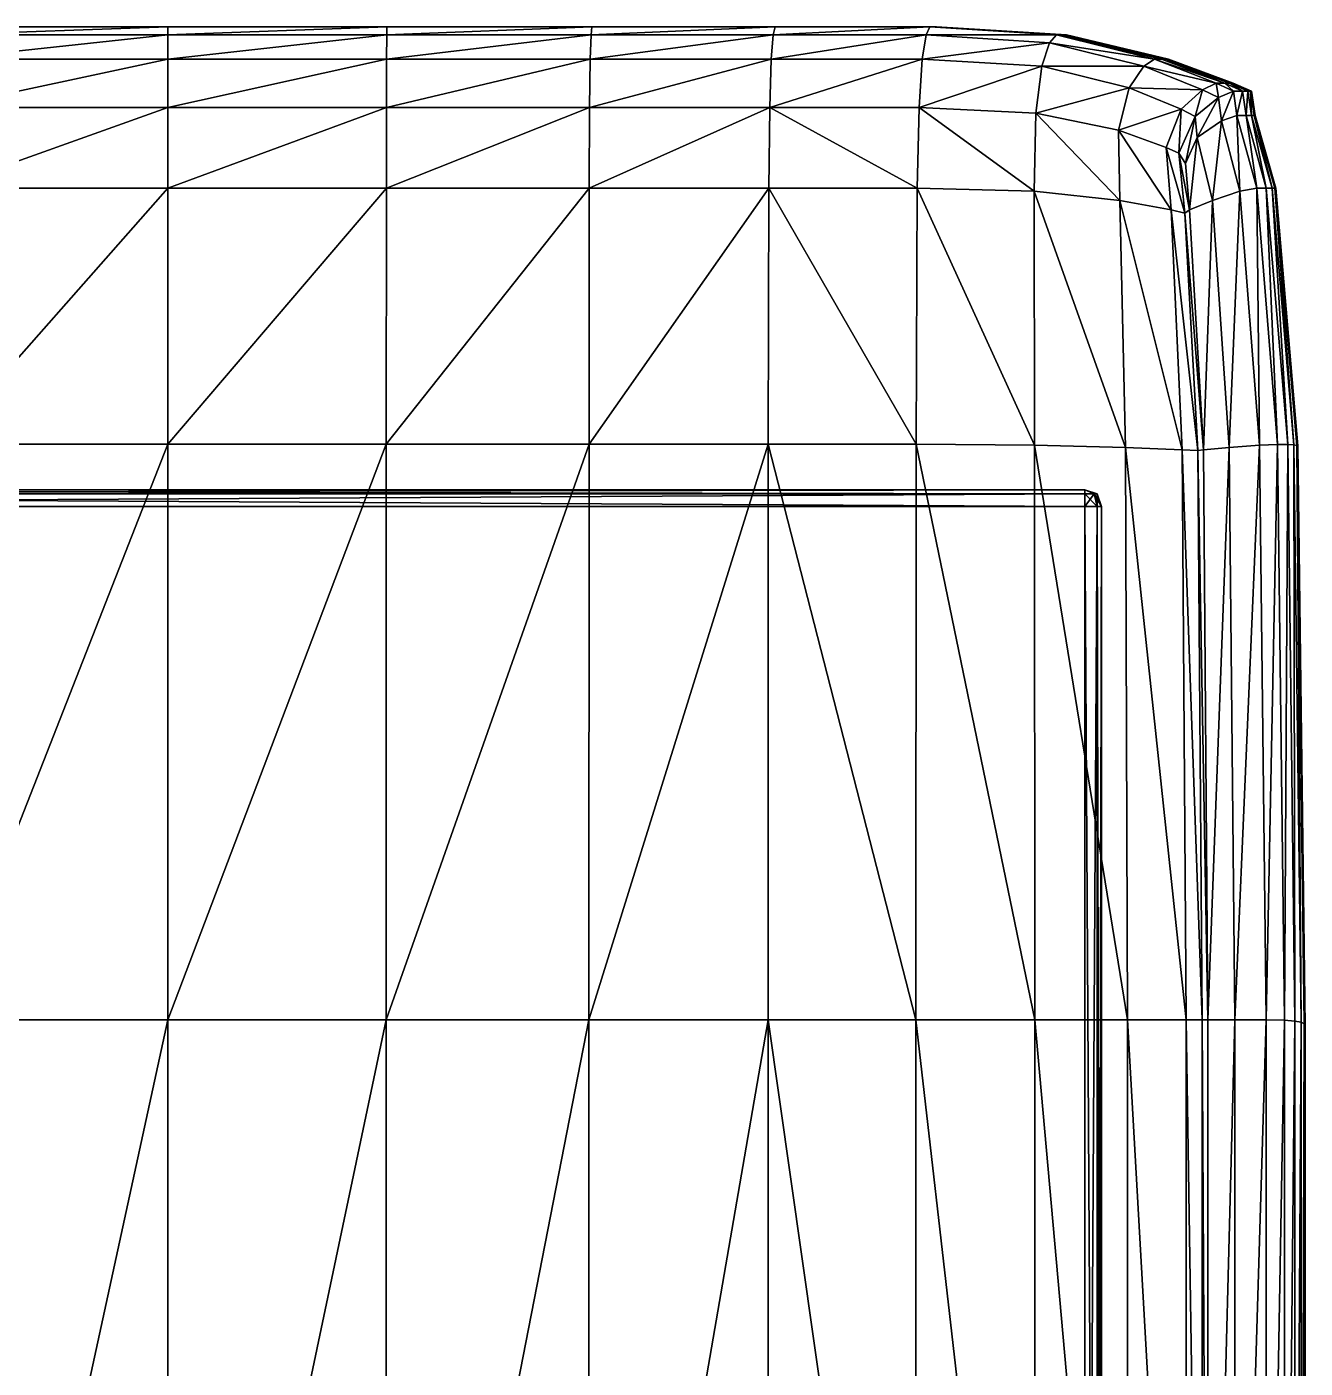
# Model space of a CAD drawing. Header units: centimetres. Extents: x -1118 to 1118, y -522 to 523.
# Drawn here: x 1026 to 1117.7, y 359.5 to 455.7 of the extents above; entities that cross this region are included whole.
import ezdxf

# ---------------------------------------------------------------- set-up
doc = ezdxf.new("R2010")
doc.units = ezdxf.units.CM
doc.layers.add('fabric', color=7, linetype='Continuous', true_color=0x9ab9e5)
doc.layers.add('wood', color=7, linetype='Continuous', true_color=0x9ab9e5)

msp = doc.modelspace()

# ---------------------------------------------------------------- meshes
at = {"layer": 'fabric', "color": 192, "true_color": 0x6500d2}
mesh = msp.add_polyface(dxfattribs=at)
corners = [(1051.778, 449.955, 156.422), (1036.105, 449.955, 156.791), (1036.105, 444.175, 161.874), (1019.88, 449.955, 156.936), (1019.88, 444.175, 162.035), (1036.105, 455.735, 70.855), (1019.88, 455.735, 70.865), (1019.88, 455.735, 97.755), (1036.105, 455.735, 97.728), (1036.105, 455.735, 39.986), (1019.88, 455.735, 39.988), (1019.88, 455.735, 6.452), (1036.105, 455.735, 6.452), (1036.105, 455.735, -28.413), (1019.88, 455.735, -28.413), (1036.105, 453.423, 148.32), (1019.88, 453.423, 148.438), (1051.79, 453.423, 148.02), (1051.804, 455.157, 135.757), (1036.105, 455.157, 135.976), (1019.88, 455.157, 136.062), (1051.829, 455.735, 97.66), (1036.105, 455.735, 119.274), (1019.88, 455.735, 119.327), (1051.818, 455.735, 119.137), (1036.105, 455.735, -63.278), (1019.88, 455.735, -63.278), (1036.105, 455.735, -95.144), (1019.88, 455.735, -95.144), (1036.105, 455.735, -121.014), (1036.105, 455.735, -143.885), (1019.88, 455.735, -143.885), (1019.88, 455.735, -121.014), (1036.105, 444.175, -438.484), (1036.105, 449.955, -435.31), (1051.778, 449.955, -435.296), (1019.88, 444.175, -438.471), (1019.88, 449.955, -435.303), (1036.105, 455.735, -358.625), (1036.105, 455.735, -386.013), (1019.88, 455.735, -386.04), (1019.88, 455.735, -358.636), (1036.105, 455.735, -327.756), (1019.88, 455.735, -327.759), (1036.105, 455.735, -294.223), (1019.88, 455.735, -294.223), (1036.105, 455.735, -259.358), (1019.88, 455.735, -259.358), (1036.105, 453.423, -432.567), (1019.88, 453.423, -432.598), (1036.105, 455.157, -425.436), (1019.88, 455.157, -425.5), (1051.804, 455.157, -425.268), (1051.79, 453.423, -432.469), (1036.105, 455.735, -409.1), (1051.829, 455.735, -385.944), (1051.818, 455.735, -408.964), (1019.88, 455.735, -409.154), (1036.105, 455.735, -224.493), (1019.88, 455.735, -224.493), (1036.105, 455.735, -192.626), (1019.88, 455.735, -192.626), (1036.105, 455.735, -166.757), (1019.88, 455.735, -166.757)]
mesh.append_faces([[corners[k] for k in face] for face in [(0, 1, 2), (1, 3, 4), (5, 6, 7), (7, 8, 5), (6, 5, 9), (9, 10, 6), (11, 12, 13), (13, 14, 11), (12, 11, 10), (10, 9, 12), (15, 16, 3), (3, 1, 15), (17, 15, 1), (18, 19, 15), (16, 15, 19), (19, 20, 16), (21, 8, 22), (23, 22, 8), (8, 7, 23), (22, 23, 20), (20, 19, 22), (24, 22, 19), (25, 26, 14), (14, 13, 25), (26, 25, 27), (27, 28, 26), (29, 30, 31), (31, 32, 29), (27, 29, 32), (32, 28, 27), (33, 34, 35), (36, 37, 34), (38, 39, 40), (40, 41, 38), (42, 38, 41), (41, 43, 42), (44, 42, 43), (43, 45, 44), (46, 44, 45), (45, 47, 46), (48, 34, 37), (37, 49, 48), (50, 48, 49), (49, 51, 50), (48, 50, 52), (34, 48, 53), (54, 39, 55), (50, 54, 56), (54, 50, 51), (51, 57, 54), (39, 54, 57), (57, 40, 39), (58, 46, 47), (47, 59, 58), (60, 58, 59), (59, 61, 60), (62, 63, 31), (31, 30, 62), (63, 62, 60), (60, 61, 63)]], dxfattribs={"vtx2": -1, "color": 192})
mesh = msp.add_polyface(dxfattribs=at)
corners = [(1066.35, 449.955, 155.896), (1051.778, 449.955, 156.422), (1051.772, 444.175, 161.464), (1051.836, 455.735, 70.827), (1036.105, 455.735, 70.855), (1036.105, 455.735, 97.728), (1051.829, 455.735, 97.66), (1051.839, 455.735, 39.979), (1036.105, 455.735, 39.986), (1066.58, 455.735, 70.788), (1066.594, 455.735, 39.969), (1066.598, 455.735, -28.413), (1051.841, 455.735, -28.413), (1051.841, 455.735, 6.452), (1066.598, 455.735, 6.452), (1036.105, 455.735, 6.452), (1036.105, 455.735, -28.413), (1036.105, 449.955, 156.791), (1051.79, 453.423, 148.02), (1036.105, 453.423, 148.32), (1051.804, 455.157, 135.757), (1066.396, 453.423, 147.59), (1066.451, 455.157, 135.445), (1066.552, 455.735, 97.562), (1051.818, 455.735, 119.137), (1066.506, 455.735, 118.942), (1036.105, 455.735, 119.274), (1036.105, 455.157, 135.976), (1051.841, 455.735, -63.278), (1036.105, 455.735, -63.278), (1051.841, 455.735, -95.144), (1036.105, 455.735, -95.144), (1066.598, 455.735, -63.278), (1066.598, 455.735, -95.144), (1051.841, 455.735, -143.885), (1051.841, 455.735, -121.014), (1066.598, 455.735, -121.014), (1036.105, 455.735, -121.014), (1036.105, 455.735, -143.885), (1051.772, 444.175, -438.479), (1051.778, 449.955, -435.296), (1066.35, 449.955, -435.224), (1036.105, 455.735, -358.625), (1036.105, 455.735, -327.756), (1051.839, 455.735, -327.749), (1051.836, 455.735, -358.598), (1036.105, 455.735, -386.013), (1051.829, 455.735, -385.944), (1066.58, 455.735, -358.559), (1066.594, 455.735, -327.74), (1051.841, 455.735, -294.223), (1066.598, 455.735, -294.223), (1036.105, 455.735, -294.223), (1036.105, 455.735, -259.358), (1051.841, 455.735, -259.358), (1051.804, 455.157, -425.268), (1051.79, 453.423, -432.469), (1036.105, 453.423, -432.567), (1036.105, 449.955, -435.31), (1066.396, 453.423, -432.299), (1066.451, 455.157, -425.021), (1051.818, 455.735, -408.964), (1066.506, 455.735, -408.769), (1066.552, 455.735, -385.847), (1036.105, 455.735, -409.1), (1036.105, 455.157, -425.436), (1036.105, 455.735, -224.493), (1036.105, 455.735, -192.626), (1051.841, 455.735, -192.626), (1051.841, 455.735, -224.493), (1051.841, 455.735, -166.757), (1036.105, 455.735, -166.757)]
mesh.append_faces([[corners[k] for k in face] for face in [(0, 1, 2), (3, 4, 5), (5, 6, 3), (4, 3, 7), (7, 8, 4), (9, 3, 6), (10, 7, 3), (11, 12, 13), (14, 13, 7), (15, 13, 12), (12, 16, 15), (13, 15, 8), (8, 7, 13), (17, 1, 18), (19, 18, 20), (21, 18, 1), (22, 20, 18), (23, 6, 24), (25, 24, 20), (26, 24, 6), (27, 20, 24), (28, 29, 16), (16, 12, 28), (29, 28, 30), (30, 31, 29), (32, 28, 12), (33, 30, 28), (34, 35, 36), (37, 31, 30), (30, 35, 37), (38, 37, 35), (35, 34, 38), (39, 40, 41), (42, 43, 44), (44, 45, 42), (46, 42, 45), (45, 47, 46), (47, 45, 48), (45, 44, 49), (44, 50, 51), (52, 53, 54), (54, 50, 52), (43, 52, 50), (50, 44, 43), (55, 56, 57), (56, 40, 58), (40, 56, 59), (56, 55, 60), (55, 61, 62), (61, 47, 63), (47, 61, 64), (61, 55, 65), (66, 67, 68), (68, 69, 66), (53, 66, 69), (69, 54, 53), (70, 71, 38), (38, 34, 70), (71, 70, 68), (68, 67, 71)]], dxfattribs={"vtx2": -1, "color": 192})
mesh = msp.add_polyface(dxfattribs=at)
corners = [(1051.829, 455.735, 97.66), (1066.552, 455.735, 97.562), (1066.58, 455.735, 70.788), (1079.842, 455.735, 70.743), (1079.877, 455.735, 39.958), (1066.594, 455.735, 39.969), (1051.836, 455.735, 70.827), (1079.888, 455.735, -28.413), (1066.598, 455.735, -28.413), (1066.598, 455.735, 6.452), (1051.841, 455.735, 6.452), (1051.839, 455.735, 39.979), (1079.888, 455.735, 6.452), (1051.778, 449.955, 156.422), (1066.35, 449.955, 155.896), (1066.396, 453.423, 147.59), (1079.382, 453.423, 147.086), (1079.267, 449.955, 155.277), (1079.52, 455.157, 135.079), (1066.451, 455.157, 135.445), (1051.79, 453.423, 148.02), (1079.773, 455.735, 97.448), (1066.506, 455.735, 118.942), (1051.818, 455.735, 119.137), (1051.804, 455.157, 135.757), (1079.658, 455.735, 118.713), (1051.841, 455.735, -28.413), (1066.598, 455.735, -63.278), (1079.888, 455.735, -63.278), (1079.888, 455.735, -95.144), (1066.598, 455.735, -95.144), (1051.841, 455.735, -63.278), (1066.598, 455.735, -121.014), (1066.598, 455.735, -143.885), (1051.841, 455.735, -143.885), (1051.841, 455.735, -121.014), (1051.841, 455.735, -95.144), (1079.888, 455.735, -121.014), (1066.322, 444.175, -438.413), (1066.35, 449.955, -435.224), (1079.267, 449.955, -435.086), (1066.58, 455.735, -358.559), (1066.552, 455.735, -385.847), (1051.829, 455.735, -385.944), (1066.594, 455.735, -327.74), (1051.836, 455.735, -358.598), (1079.877, 455.735, -327.728), (1079.842, 455.735, -358.513), (1066.598, 455.735, -294.223), (1066.598, 455.735, -259.358), (1079.888, 455.735, -259.358), (1079.888, 455.735, -294.223), (1051.839, 455.735, -327.749), (1051.841, 455.735, -294.223), (1051.841, 455.735, -259.358), (1066.396, 453.423, -432.299), (1051.778, 449.955, -435.296), (1066.451, 455.157, -425.021), (1051.79, 453.423, -432.469), (1079.52, 455.157, -424.723), (1079.382, 453.423, -432.07), (1066.506, 455.735, -408.769), (1079.773, 455.735, -385.732), (1079.658, 455.735, -408.54), (1051.804, 455.157, -425.268), (1051.818, 455.735, -408.964), (1066.598, 455.735, -224.493), (1051.841, 455.735, -224.493), (1066.598, 455.735, -192.626), (1051.841, 455.735, -192.626), (1079.888, 455.735, -192.626), (1079.888, 455.735, -224.493), (1066.598, 455.735, -166.757), (1051.841, 455.735, -166.757), (1079.888, 455.735, -166.757)]
mesh.append_faces([[corners[k] for k in face] for face in [(0, 1, 2), (3, 2, 1), (4, 5, 2), (6, 2, 5), (7, 8, 9), (10, 9, 8), (11, 5, 9), (12, 9, 5), (13, 14, 15), (16, 15, 14), (14, 17, 16), (15, 16, 18), (18, 19, 15), (20, 15, 19), (21, 1, 22), (23, 22, 1), (24, 19, 22), (25, 22, 19), (19, 18, 25), (26, 8, 27), (28, 27, 8), (29, 30, 27), (31, 27, 30), (32, 33, 34), (30, 32, 35), (35, 36, 30), (32, 30, 29), (33, 32, 37), (38, 39, 40), (41, 42, 43), (44, 41, 45), (41, 44, 46), (42, 41, 47), (48, 49, 50), (44, 48, 51), (48, 44, 52), (49, 48, 53), (53, 54, 49), (55, 39, 56), (57, 55, 58), (55, 57, 59), (59, 60, 55), (39, 55, 60), (60, 40, 39), (61, 42, 62), (57, 61, 63), (61, 57, 64), (42, 61, 65), (66, 49, 54), (54, 67, 66), (68, 66, 67), (67, 69, 68), (66, 68, 70), (49, 66, 71), (72, 73, 34), (34, 33, 72), (74, 72, 33), (70, 68, 72), (73, 72, 68), (68, 69, 73)]], dxfattribs={"vtx2": -1, "color": 192})
mesh = msp.add_polyface(dxfattribs=at)
corners = [(1089.842, 444.175, 159.475), (1089.98, 449.955, 154.633), (1079.267, 449.955, 155.277), (1091.129, 455.735, 70.695), (1079.842, 455.735, 70.743), (1079.773, 455.735, 97.448), (1090.991, 455.735, 97.328), (1091.198, 455.735, 39.946), (1079.877, 455.735, 39.958), (1079.888, 455.735, 6.452), (1091.221, 455.735, 6.452), (1091.221, 455.735, -28.413), (1079.888, 455.735, -28.413), (1090.21, 453.423, 146.561), (1079.382, 453.423, 147.086), (1090.485, 455.157, 134.697), (1079.52, 455.157, 135.079), (1079.658, 455.735, 118.713), (1090.761, 455.735, 118.474), (1091.221, 455.735, -63.278), (1091.221, 455.735, -95.144), (1079.888, 455.735, -95.144), (1079.888, 455.735, -63.278), (1066.552, 455.735, 97.562), (1066.58, 455.735, 70.788), (1066.598, 455.735, 6.452), (1066.594, 455.735, 39.969), (1066.506, 455.735, 118.942), (1066.598, 455.735, -28.413), (1066.598, 455.735, -63.278), (1079.888, 455.735, -143.885), (1079.888, 455.735, -121.014), (1091.221, 455.735, -121.014), (1066.598, 455.735, -121.014), (1066.598, 455.735, -143.885), (1079.267, 449.955, -435.086), (1089.98, 449.955, -434.872), (1089.842, 444.175, -438.052), (1091.129, 455.735, -358.466), (1090.991, 455.735, -385.613), (1079.773, 455.735, -385.732), (1079.842, 455.735, -358.513), (1091.198, 455.735, -327.716), (1079.877, 455.735, -327.728), (1091.221, 455.735, -294.223), (1079.888, 455.735, -294.223), (1079.888, 455.735, -259.358), (1091.221, 455.735, -259.358), (1090.21, 453.423, -431.791), (1079.382, 453.423, -432.07), (1090.485, 455.157, -424.402), (1079.52, 455.157, -424.723), (1090.761, 455.735, -408.301), (1079.658, 455.735, -408.54), (1091.221, 455.735, -224.493), (1079.888, 455.735, -224.493), (1079.888, 455.735, -192.626), (1066.58, 455.735, -358.559), (1066.552, 455.735, -385.847), (1066.598, 455.735, -294.223), (1066.594, 455.735, -327.74), (1066.506, 455.735, -408.769), (1066.451, 455.157, -425.021), (1066.598, 455.735, -224.493), (1066.598, 455.735, -259.358), (1091.221, 455.735, -166.757), (1079.888, 455.735, -166.757), (1091.221, 455.735, -192.626), (1066.598, 455.735, -166.757)]
mesh.append_faces([[corners[k] for k in face] for face in [(0, 1, 2), (3, 4, 5), (5, 6, 3), (4, 3, 7), (7, 8, 4), (9, 10, 11), (11, 12, 9), (10, 9, 8), (8, 7, 10), (13, 14, 2), (2, 1, 13), (14, 13, 15), (15, 16, 14), (17, 18, 6), (6, 5, 17), (18, 17, 16), (16, 15, 18), (19, 20, 21), (21, 22, 19), (22, 12, 11), (23, 5, 4), (24, 4, 8), (25, 9, 12), (26, 8, 9), (27, 17, 5), (28, 12, 22), (29, 22, 21), (30, 31, 32), (31, 21, 20), (21, 31, 33), (31, 30, 34), (35, 36, 37), (38, 39, 40), (40, 41, 38), (42, 38, 41), (41, 43, 42), (44, 42, 43), (43, 45, 44), (45, 46, 47), (48, 36, 35), (35, 49, 48), (50, 48, 49), (49, 51, 50), (52, 50, 51), (51, 53, 52), (39, 52, 53), (53, 40, 39), (54, 55, 56), (47, 46, 55), (43, 41, 57), (41, 40, 58), (46, 45, 59), (45, 43, 60), (40, 53, 61), (53, 51, 62), (56, 55, 63), (55, 46, 64), (65, 66, 30), (67, 56, 66), (34, 30, 66), (68, 66, 56)]], dxfattribs={"vtx2": -1, "color": 192})
mesh = msp.add_polyface(dxfattribs=at)
corners = [(1100.415, 455.157, 70.649), (1091.129, 455.735, 70.695), (1090.991, 455.735, 97.328), (1100.194, 455.157, 97.213), (1100.526, 455.157, 39.934), (1091.198, 455.735, 39.946), (1091.221, 455.735, 6.452), (1100.562, 455.157, 6.452), (1100.562, 455.157, -28.413), (1091.221, 455.735, -28.413), (1098.793, 452.91, 145.773), (1090.21, 453.423, 146.561), (1089.98, 449.955, 154.633), (1098.359, 449.546, 153.492), (1099.347, 454.595, 134.258), (1090.485, 455.157, 134.697), (1105.047, 451.368, 144.48), (1106.106, 452.91, 133.721), (1090.761, 455.735, 118.474), (1099.826, 455.157, 118.244), (1091.221, 455.735, -63.278), (1079.888, 455.735, -63.278), (1100.562, 455.157, -63.278), (1091.221, 455.735, -95.144), (1100.562, 455.157, -95.144), (1091.221, 455.735, -121.014), (1091.221, 455.735, -143.885), (1079.888, 455.735, -143.885), (1079.888, 455.735, -121.014), (1100.562, 455.157, -121.014), (1100.562, 455.157, -143.885), (1091.129, 455.735, -358.466), (1091.198, 455.735, -327.716), (1100.526, 455.157, -327.705), (1100.415, 455.157, -358.42), (1090.991, 455.735, -385.613), (1100.194, 455.157, -385.498), (1091.221, 455.735, -294.223), (1091.221, 455.735, -259.358), (1100.562, 455.157, -259.358), (1100.562, 455.157, -294.223), (1079.888, 455.735, -294.223), (1090.21, 453.423, -431.791), (1090.485, 455.157, -424.402), (1099.347, 454.595, -424.086), (1098.793, 452.91, -431.493), (1089.98, 449.955, -434.872), (1098.359, 449.546, -434.589), (1105.047, 451.368, -431.204), (1106.106, 452.91, -423.801), (1090.761, 455.735, -408.301), (1099.826, 455.157, -408.071), (1079.888, 455.735, -192.626), (1091.221, 455.735, -192.626), (1091.221, 455.735, -224.493), (1100.562, 455.157, -224.493), (1100.562, 455.157, -192.626), (1079.888, 455.735, -224.493), (1091.221, 455.735, -166.757), (1100.562, 455.157, -166.757), (1079.888, 455.735, -166.757)]
mesh.append_faces([[corners[k] for k in face] for face in [(0, 1, 2), (2, 3, 0), (1, 0, 4), (4, 5, 1), (6, 7, 8), (8, 9, 6), (7, 6, 5), (5, 4, 7), (10, 11, 12), (12, 13, 10), (11, 10, 14), (14, 15, 11), (16, 10, 13), (17, 14, 10), (18, 19, 3), (3, 2, 18), (19, 18, 15), (15, 14, 19), (9, 20, 21), (20, 9, 8), (8, 22, 20), (23, 20, 22), (22, 24, 23), (25, 26, 27), (23, 25, 28), (25, 23, 24), (24, 29, 25), (26, 25, 29), (29, 30, 26), (31, 32, 33), (33, 34, 31), (35, 31, 34), (34, 36, 35), (37, 38, 39), (39, 40, 37), (32, 37, 40), (40, 33, 32), (38, 37, 41), (42, 43, 44), (44, 45, 42), (46, 42, 45), (45, 47, 46), (47, 45, 48), (45, 44, 49), (50, 35, 36), (36, 51, 50), (43, 50, 51), (51, 44, 43), (52, 53, 54), (55, 54, 53), (53, 56, 55), (54, 55, 39), (39, 38, 54), (57, 54, 38), (27, 26, 58), (59, 58, 26), (26, 30, 59), (58, 59, 56), (56, 53, 58), (60, 58, 53)]], dxfattribs={"vtx2": -1, "color": 192})
mesh = msp.add_polyface(dxfattribs=at)
corners = [(1107.673, 453.423, 70.608), (1100.415, 455.157, 70.649), (1100.194, 455.157, 97.213), (1107.369, 453.423, 97.112), (1112.268, 451.689, 70.578), (1107.824, 453.423, 39.924), (1100.526, 455.157, 39.934), (1100.562, 455.157, 6.452), (1107.875, 453.423, 6.452), (1107.875, 453.423, -28.413), (1100.562, 455.157, -28.413), (1098.359, 449.546, 153.492), (1104.277, 448.318, 151.385), (1105.047, 451.368, 144.48), (1108.777, 449.827, 143.318), (1107.705, 447.09, 149.441), (1110.298, 451.224, 133.28), (1106.106, 452.91, 133.721), (1098.793, 452.91, 145.773), (1111.902, 451.689, 97.038), (1106.863, 453.423, 118.041), (1099.826, 455.157, 118.244), (1099.347, 454.595, 134.258), (1111.293, 451.689, 117.896), (1107.875, 453.423, -63.278), (1107.875, 453.423, -95.144), (1100.562, 455.157, -95.144), (1100.562, 455.157, -63.278), (1107.875, 453.423, -121.014), (1107.875, 453.423, -143.885), (1100.562, 455.157, -143.885), (1100.562, 455.157, -121.014), (1108.615, 446.68, 148.787), (1109.787, 449.313, 142.926), (1107.673, 453.423, -358.379), (1107.369, 453.423, -385.396), (1100.194, 455.157, -385.498), (1100.415, 455.157, -358.42), (1107.824, 453.423, -327.695), (1100.526, 455.157, -327.705), (1112.268, 451.689, -358.348), (1107.875, 453.423, -294.223), (1100.562, 455.157, -294.223), (1107.875, 453.423, -259.358), (1100.562, 455.157, -259.358), (1105.047, 451.368, -431.204), (1104.277, 448.318, -434.24), (1098.359, 449.546, -434.589), (1106.106, 452.91, -423.801), (1098.793, 452.91, -431.493), (1110.298, 451.224, -423.596), (1108.777, 449.827, -430.988), (1107.705, 447.09, -433.951), (1106.863, 453.423, -407.868), (1111.902, 451.689, -385.323), (1111.293, 451.689, -407.723), (1099.347, 454.595, -424.086), (1099.826, 455.157, -408.071), (1100.562, 455.157, -224.493), (1107.875, 453.423, -224.493), (1100.562, 455.157, -192.626), (1107.875, 453.423, -192.626), (1100.562, 455.157, -166.757), (1107.875, 453.423, -166.757), (1109.787, 449.313, -430.911), (1108.615, 446.68, -433.849)]
mesh.append_faces([[corners[k] for k in face] for face in [(0, 1, 2), (2, 3, 0), (4, 0, 3), (1, 0, 5), (5, 6, 1), (7, 8, 9), (9, 10, 7), (8, 7, 6), (6, 5, 8), (11, 12, 13), (14, 13, 12), (12, 15, 14), (13, 14, 16), (16, 17, 13), (18, 13, 17), (19, 3, 20), (21, 20, 3), (3, 2, 21), (20, 21, 22), (22, 17, 20), (23, 20, 17), (17, 16, 23), (24, 25, 26), (26, 27, 24), (9, 24, 27), (27, 10, 9), (28, 29, 30), (30, 31, 28), (25, 28, 31), (31, 26, 25), (32, 33, 14), (34, 35, 36), (36, 37, 34), (38, 34, 37), (37, 39, 38), (35, 34, 40), (41, 38, 39), (39, 42, 41), (43, 41, 42), (42, 44, 43), (45, 46, 47), (48, 45, 49), (45, 48, 50), (50, 51, 45), (46, 45, 51), (51, 52, 46), (53, 35, 54), (48, 53, 55), (53, 48, 56), (56, 57, 53), (35, 53, 57), (57, 36, 35), (58, 59, 43), (43, 44, 58), (59, 58, 60), (60, 61, 59), (62, 63, 61), (61, 60, 62), (63, 62, 30), (30, 29, 63), (51, 64, 65)]], dxfattribs={"vtx2": -1, "color": 192})
mesh = msp.add_polyface(dxfattribs=at)
corners = [(1107.369, 453.423, 97.112), (1111.902, 451.689, 97.038), (1112.268, 451.689, 70.578), (1107.673, 453.423, 70.608), (1112.451, 451.689, 39.915), (1107.824, 453.423, 39.924), (1107.875, 453.423, 6.452), (1112.512, 451.689, 6.45), (1112.512, 451.689, -28.415), (1107.875, 453.423, -28.413), (1106.863, 453.423, 118.041), (1111.293, 451.689, 117.896), (1107.875, 453.423, -63.278), (1112.512, 451.689, -63.28), (1107.875, 453.423, -95.144), (1112.512, 451.689, -95.146), (1107.875, 453.423, -121.014), (1112.512, 451.689, -121.015), (1107.875, 453.423, -143.885), (1112.512, 451.689, -143.885), (1113.76, 451.111, 39.906), (1113.566, 451.111, 70.562), (1113.18, 451.111, 97.008), (1112.536, 451.111, 117.843), (1111.463, 450.662, 133.127), (1110.298, 451.224, 133.28), (1111.669, 448.984, 133.173), (1112.776, 449.377, 117.821), (1109.787, 449.313, 142.926), (1108.777, 449.827, 143.318), (1109.924, 447.804, 143.192), (1107.673, 453.423, -358.379), (1107.824, 453.423, -327.695), (1112.451, 451.689, -327.685), (1112.268, 451.689, -358.348), (1111.902, 451.689, -385.323), (1107.369, 453.423, -385.396), (1107.875, 453.423, -294.223), (1107.875, 453.423, -259.358), (1112.512, 451.689, -259.356), (1112.512, 451.689, -294.221), (1111.293, 451.689, -407.723), (1106.863, 453.423, -407.868), (1110.298, 451.224, -423.596), (1106.106, 452.91, -423.801), (1107.875, 453.423, -224.493), (1112.512, 451.689, -224.491), (1107.875, 453.423, -192.626), (1112.512, 451.689, -192.624), (1107.875, 453.423, -166.757), (1112.512, 451.689, -166.756), (1113.566, 451.111, -358.333), (1113.18, 451.111, -385.293), (1112.536, 451.111, -407.67), (1112.776, 449.378, -407.647), (1111.669, 448.984, -423.567), (1111.463, 450.662, -423.522), (1109.787, 449.313, -430.911), (1108.777, 449.827, -430.988), (1109.924, 447.804, -431.177)]
mesh.append_faces([[corners[k] for k in face] for face in [(0, 1, 2), (3, 2, 4), (4, 5, 3), (6, 7, 8), (8, 9, 6), (7, 6, 5), (5, 4, 7), (10, 11, 1), (12, 9, 8), (8, 13, 12), (14, 12, 13), (13, 15, 14), (16, 14, 15), (15, 17, 16), (18, 16, 17), (17, 19, 18), (7, 4, 20), (4, 2, 21), (2, 1, 22), (23, 22, 1), (1, 11, 23), (24, 23, 11), (11, 25, 24), (23, 24, 26), (26, 27, 23), (22, 23, 27), (28, 24, 25), (25, 29, 28), (24, 28, 30), (30, 26, 24), (31, 32, 33), (33, 34, 31), (34, 35, 36), (37, 38, 39), (39, 40, 37), (32, 37, 40), (40, 33, 32), (35, 41, 42), (41, 43, 44), (45, 46, 39), (39, 38, 45), (46, 45, 47), (47, 48, 46), (49, 50, 48), (48, 47, 49), (50, 49, 18), (18, 19, 50), (51, 34, 33), (52, 35, 34), (53, 41, 35), (35, 52, 53), (54, 53, 52), (53, 54, 55), (55, 56, 53), (41, 53, 56), (56, 43, 41), (57, 58, 43), (43, 56, 57), (59, 57, 56), (56, 55, 59)]], dxfattribs={"vtx2": -1, "color": 192})
mesh = msp.add_polyface(dxfattribs=at)
corners = [(1113.824, 451.111, -63.286), (1113.824, 451.111, -95.152), (1112.512, 451.689, -95.146), (1112.512, 451.689, -63.28), (1113.824, 451.111, -28.421), (1112.512, 451.689, -28.415), (1114.086, 449.377, -28.427), (1114.086, 449.377, -63.292), (1114.086, 449.377, -95.157), (1113.824, 451.111, 6.444), (1112.512, 451.689, 6.45), (1113.76, 451.111, 39.906), (1114.021, 449.377, 39.899), (1114.086, 449.377, 6.438), (1113.566, 451.111, 70.562), (1112.451, 451.689, 39.915), (1113.18, 451.111, 97.008), (1112.268, 451.689, 70.578), (1113.431, 449.377, 96.994), (1113.824, 449.377, 70.552), (1112.776, 449.377, 117.821), (1113.824, 451.111, -121.018), (1113.824, 451.111, -143.885), (1112.512, 451.689, -143.885), (1112.512, 451.689, -121.015), (1114.086, 449.377, -121.021), (1114.086, 449.377, -143.885), (1113.824, 451.111, -224.485), (1112.512, 451.689, -224.491), (1112.512, 451.689, -192.624), (1113.824, 451.111, -192.619), (1114.086, 449.377, -224.478), (1114.086, 449.377, -192.613), (1114.086, 449.377, -259.343), (1113.824, 451.111, -259.35), (1112.512, 451.689, -259.356), (1113.824, 451.111, -294.215), (1112.512, 451.689, -294.221), (1114.086, 449.377, -294.208), (1114.021, 449.377, -327.67), (1113.76, 451.111, -327.677), (1112.451, 451.689, -327.685), (1113.566, 451.111, -358.333), (1113.824, 449.377, -358.323), (1113.431, 449.377, -385.279), (1113.18, 451.111, -385.293), (1112.268, 451.689, -358.348), (1112.776, 449.378, -407.647), (1113.824, 451.111, -166.752), (1112.512, 451.689, -166.756), (1114.086, 449.377, -166.749)]
mesh.append_faces([[corners[k] for k in face] for face in [(0, 1, 2), (2, 3, 0), (4, 0, 3), (3, 5, 4), (0, 4, 6), (6, 7, 0), (1, 0, 7), (7, 8, 1), (9, 4, 5), (5, 10, 9), (11, 9, 10), (9, 11, 12), (12, 13, 9), (4, 9, 13), (13, 6, 4), (14, 11, 15), (16, 14, 17), (14, 16, 18), (18, 19, 14), (11, 14, 19), (19, 12, 11), (20, 18, 16), (21, 22, 23), (23, 24, 21), (1, 21, 24), (24, 2, 1), (21, 1, 8), (8, 25, 21), (22, 21, 25), (25, 26, 22), (27, 28, 29), (29, 30, 27), (31, 27, 30), (30, 32, 31), (27, 31, 33), (33, 34, 27), (28, 27, 34), (34, 35, 28), (36, 37, 35), (35, 34, 36), (38, 36, 34), (34, 33, 38), (36, 38, 39), (39, 40, 36), (37, 36, 40), (40, 41, 37), (41, 40, 42), (43, 42, 40), (40, 39, 43), (42, 43, 44), (44, 45, 42), (46, 42, 45), (45, 44, 47), (48, 49, 23), (23, 22, 48), (50, 48, 22), (22, 26, 50), (48, 50, 32), (32, 30, 48), (49, 48, 30), (30, 29, 49)]], dxfattribs={"vtx2": -1, "color": 192})
mesh = msp.add_polyface(dxfattribs=at)
corners = [(1079.267, 449.955, 155.277), (1079.198, 444.175, 160.191), (1089.842, 444.175, 159.475), (1089.773, 425.797, 161.897), (1079.164, 425.797, 162.649), (1098.271, 425.741, 160.428), (1098.241, 443.951, 158.118), (1089.98, 449.955, 154.633), (1089.75, 384.534, 162.704), (1079.152, 384.534, 163.468), (1098.281, 384.534, 161.198), (1036.105, 384.534, 165.262), (1051.767, 384.534, 164.825), (1051.768, 425.797, 163.985), (1036.105, 425.797, 164.415), (1019.88, 384.534, 165.434), (1019.88, 425.797, 164.584), (1066.304, 384.534, 164.201), (1066.308, 425.797, 163.37), (1066.322, 444.175, 160.879), (1066.35, 449.955, 155.896), (1051.772, 444.175, 161.464), (1036.105, 444.175, 161.874), (1051.778, 449.955, 156.422), (1019.88, 444.175, 162.035), (1036.105, 449.955, 156.791), (1089.842, 444.175, -438.052), (1079.198, 444.175, -438.275), (1079.267, 449.955, -435.086), (1098.241, 443.951, -437.674), (1089.98, 449.955, -434.872), (1098.271, 425.741, -439.984), (1089.773, 425.797, -440.473), (1079.164, 425.797, -440.732), (1089.75, 384.534, -441.28), (1079.152, 384.534, -441.551), (1098.281, 384.534, -440.754), (1036.105, 425.797, -441.025), (1036.105, 384.534, -441.872), (1019.88, 384.534, -441.87), (1019.88, 425.797, -441.02), (1051.768, 425.797, -441), (1051.767, 384.534, -441.84), (1066.308, 425.797, -440.905), (1066.304, 384.534, -441.736), (1066.322, 444.175, -438.413), (1051.772, 444.175, -438.479), (1066.35, 449.955, -435.224), (1051.778, 449.955, -435.296), (1036.105, 444.175, -438.484), (1019.88, 444.175, -438.471), (1036.105, 449.955, -435.31)]
mesh.append_faces([[corners[k] for k in face] for face in [(0, 1, 2), (3, 2, 1), (1, 4, 3), (2, 3, 5), (5, 6, 2), (7, 2, 6), (8, 3, 4), (4, 9, 8), (3, 8, 10), (10, 5, 3), (11, 12, 13), (13, 14, 11), (15, 11, 14), (14, 16, 15), (17, 9, 4), (4, 18, 17), (12, 17, 18), (18, 13, 12), (19, 1, 0), (0, 20, 19), (21, 19, 20), (19, 21, 13), (13, 18, 19), (1, 19, 18), (18, 4, 1), (22, 21, 23), (24, 22, 25), (22, 24, 16), (16, 14, 22), (21, 22, 14), (14, 13, 21), (26, 27, 28), (29, 26, 30), (31, 32, 26), (27, 26, 32), (32, 33, 27), (34, 35, 33), (33, 32, 34), (36, 34, 32), (32, 31, 36), (37, 38, 39), (39, 40, 37), (38, 37, 41), (41, 42, 38), (43, 44, 42), (42, 41, 43), (44, 43, 33), (33, 35, 44), (28, 27, 45), (43, 45, 27), (27, 33, 43), (45, 43, 41), (41, 46, 45), (47, 45, 46), (48, 46, 49), (37, 49, 46), (46, 41, 37), (49, 37, 40), (40, 50, 49), (51, 49, 50)]], dxfattribs={"vtx2": -1, "color": 192})
mesh = msp.add_polyface(dxfattribs=at)
corners = [(1098.241, 443.951, 158.118), (1098.359, 449.546, 153.492), (1089.98, 449.955, 154.633), (1104.795, 425.572, 157.556), (1104.932, 384.534, 158.239), (1109.127, 384.534, 155.472), (1108.86, 425.404, 154.874), (1098.271, 425.741, 160.428), (1098.281, 384.534, 161.198), (1104.385, 443.276, 155.508), (1108.06, 442.602, 153.078), (1104.277, 448.318, 151.385), (1107.705, 447.09, 149.441), (1111.669, 448.984, 133.173), (1109.924, 447.804, 143.192), (1111.034, 443.276, 144.008), (1109.372, 442.602, 150.195), (1109.086, 445.931, 147.722), (1110.369, 425.404, 151.683), (1108.777, 449.827, 143.318), (1108.615, 446.68, 148.787), (1109.787, 449.313, 142.926), (1109.051, 442.377, 152.263), (1109.982, 425.348, 153.974), (1110.292, 384.534, 154.545), (1110.701, 384.534, 152.179), (1089.98, 449.955, -434.872), (1098.359, 449.546, -434.589), (1098.241, 443.951, -437.674), (1089.842, 444.175, -438.052), (1098.271, 425.741, -439.984), (1104.932, 384.534, -439.803), (1098.281, 384.534, -440.754), (1104.795, 425.572, -439.12), (1109.127, 384.534, -438.929), (1108.86, 425.404, -438.33), (1104.385, 443.276, -437.072), (1108.06, 442.602, -436.535), (1104.277, 448.318, -434.24), (1107.705, 447.09, -433.951), (1111.034, 443.276, -431.993), (1109.924, 447.804, -431.177), (1111.669, 448.984, -423.567), (1110.369, 425.404, -436.745), (1109.372, 442.602, -435.256), (1109.086, 445.931, -433.542), (1109.787, 449.313, -430.911), (1108.615, 446.68, -433.849), (1108.777, 449.827, -430.988), (1109.051, 442.377, -436.35), (1109.982, 425.348, -438.061), (1110.292, 384.534, -438.632), (1110.701, 384.534, -437.241)]
mesh.append_faces([[corners[k] for k in face] for face in [(0, 1, 2), (3, 4, 5), (5, 6, 3), (4, 3, 7), (7, 8, 4), (9, 3, 6), (6, 10, 9), (11, 9, 10), (10, 12, 11), (9, 11, 1), (1, 0, 9), (3, 9, 0), (0, 7, 3), (13, 14, 15), (16, 15, 14), (14, 17, 16), (15, 16, 18), (19, 12, 20), (21, 20, 17), (17, 14, 21), (22, 20, 12), (12, 10, 22), (23, 22, 10), (10, 6, 23), (22, 23, 18), (18, 16, 22), (20, 22, 16), (16, 17, 20), (24, 23, 6), (25, 18, 23), (26, 27, 28), (29, 28, 30), (31, 32, 30), (30, 33, 31), (34, 31, 33), (33, 35, 34), (36, 37, 35), (35, 33, 36), (28, 36, 33), (33, 30, 28), (36, 28, 27), (27, 38, 36), (37, 36, 38), (38, 39, 37), (40, 41, 42), (43, 44, 40), (41, 40, 44), (44, 45, 41), (46, 41, 45), (45, 47, 46), (47, 39, 48), (49, 37, 39), (39, 47, 49), (44, 49, 47), (47, 45, 44), (49, 44, 43), (43, 50, 49), (37, 49, 50), (50, 35, 37), (35, 50, 51), (50, 43, 52)]], dxfattribs={"vtx2": -1, "color": 192})
mesh = msp.add_polyface(dxfattribs=at)
corners = [(1114.194, 444.175, 117.771), (1114.884, 444.175, 96.968), (1113.431, 449.377, 96.994), (1112.776, 449.377, 117.821), (1112.99, 443.951, 133.325), (1111.669, 448.984, 133.173), (1115.699, 425.788, 117.724), (1111.034, 443.276, 144.008), (1115.574, 444.175, -63.295), (1115.574, 444.175, -95.159), (1114.086, 449.377, -95.157), (1114.086, 449.377, -63.292), (1115.574, 444.175, -28.429), (1114.086, 449.377, -28.427), (1117.148, 425.649, -28.429), (1117.148, 425.612, -63.295), (1115.574, 444.175, 6.436), (1114.086, 449.377, 6.438), (1115.505, 444.175, 39.895), (1114.021, 449.377, 39.899), (1117.076, 425.721, 39.892), (1117.148, 425.686, 6.436), (1115.298, 444.175, 70.541), (1113.824, 449.377, 70.552), (1116.424, 425.774, 96.945), (1116.859, 425.751, 70.531), (1115.574, 444.175, -121.022), (1115.574, 444.175, -143.885), (1114.086, 449.377, -143.885), (1114.086, 449.377, -121.021), (1117.148, 425.578, -95.159), (1117.148, 425.551, -121.022), (1114.194, 444.175, -407.598), (1112.776, 449.378, -407.647), (1113.431, 449.377, -385.279), (1114.884, 444.175, -385.253), (1115.699, 425.788, -407.55), (1114.398, 425.739, -423.874), (1112.99, 443.951, -423.72), (1111.669, 448.984, -423.567), (1111.034, 443.276, -431.993), (1115.574, 444.175, -224.476), (1114.086, 449.377, -224.478), (1114.086, 449.377, -192.613), (1115.574, 444.175, -192.612), (1117.148, 425.612, -224.476), (1117.148, 425.649, -259.341), (1115.574, 444.175, -259.341), (1114.086, 449.377, -259.343), (1115.573, 444.175, -294.206), (1114.086, 449.377, -294.208), (1117.148, 425.686, -294.206), (1117.076, 425.721, -327.663), (1115.505, 444.175, -327.665), (1114.021, 449.377, -327.67), (1115.298, 444.175, -358.311), (1113.824, 449.377, -358.323), (1116.859, 425.751, -358.302), (1116.424, 425.774, -385.229), (1115.573, 444.175, -166.748), (1114.086, 449.377, -166.749), (1117.148, 425.551, -166.748), (1117.148, 425.578, -192.612)]
mesh.append_faces([[corners[k] for k in face] for face in [(0, 1, 2), (2, 3, 0), (4, 0, 3), (3, 5, 4), (1, 0, 6), (7, 4, 5), (8, 9, 10), (10, 11, 8), (12, 8, 11), (11, 13, 12), (8, 12, 14), (9, 8, 15), (16, 12, 13), (13, 17, 16), (18, 16, 17), (17, 19, 18), (16, 18, 20), (12, 16, 21), (22, 18, 19), (19, 23, 22), (1, 22, 23), (23, 2, 1), (22, 1, 24), (18, 22, 25), (26, 27, 28), (28, 29, 26), (9, 26, 29), (29, 10, 9), (26, 9, 30), (27, 26, 31), (32, 33, 34), (34, 35, 32), (36, 32, 35), (37, 38, 32), (33, 32, 38), (38, 39, 33), (39, 38, 40), (41, 42, 43), (43, 44, 41), (45, 41, 44), (46, 47, 41), (42, 41, 47), (47, 48, 42), (49, 50, 48), (48, 47, 49), (51, 49, 47), (52, 53, 49), (50, 49, 53), (53, 54, 50), (55, 56, 54), (54, 53, 55), (57, 55, 53), (58, 35, 55), (56, 55, 35), (35, 34, 56), (59, 60, 28), (28, 27, 59), (61, 59, 27), (62, 44, 59), (60, 59, 44), (44, 43, 60)]], dxfattribs={"vtx2": -1, "color": 192})
mesh = msp.add_polyface(dxfattribs=at)
corners = [(1114.194, 444.175, 117.771), (1112.99, 443.951, 133.325), (1114.398, 425.739, 133.48), (1115.699, 425.788, 117.724), (1116.424, 425.774, 96.945), (1114.884, 444.175, 96.968), (1110.369, 425.404, 151.683), (1112.231, 425.572, 144.825), (1111.034, 443.276, 144.008), (1112.63, 384.534, 145.098), (1114.867, 384.525, 133.531), (1110.701, 384.534, 152.179), (1116.201, 384.497, 117.708), (1116.937, 384.441, 96.937), (1117.148, 425.649, -28.429), (1117.148, 425.612, -63.295), (1115.574, 444.175, -63.295), (1117.148, 425.578, -95.159), (1115.574, 444.175, -95.159), (1117.673, 383.794, -63.295), (1117.673, 383.942, -28.429), (1117.148, 425.539, -143.885), (1117.148, 425.551, -121.022), (1117.673, 383.548, -121.022), (1117.673, 383.658, -95.159), (1117.076, 425.721, 39.892), (1117.148, 425.686, 6.436), (1115.574, 444.175, 6.436), (1115.574, 444.175, -28.429), (1116.859, 425.751, 70.531), (1115.298, 444.175, 70.541), (1115.505, 444.175, 39.895), (1117.379, 384.349, 70.528), (1117.673, 384.09, 6.436), (1117.599, 384.229, 39.891), (1115.574, 444.175, -121.022), (1115.574, 444.175, -143.885), (1114.884, 444.175, -385.253), (1116.424, 425.774, -385.229), (1115.699, 425.788, -407.55), (1114.194, 444.175, -407.598), (1114.398, 425.739, -423.874), (1112.231, 425.572, -432.811), (1111.034, 443.276, -431.993), (1112.99, 443.951, -423.72), (1110.369, 425.404, -436.745), (1112.63, 384.534, -433.083), (1110.701, 384.534, -437.241), (1114.867, 384.525, -423.926), (1116.201, 384.497, -407.535), (1116.937, 384.441, -385.222), (1115.574, 444.175, -192.612), (1117.148, 425.578, -192.612), (1117.148, 425.612, -224.476), (1115.574, 444.175, -224.476), (1117.148, 425.649, -259.341), (1117.673, 383.942, -259.341), (1117.673, 383.794, -224.476), (1117.673, 383.658, -192.612), (1117.148, 425.551, -166.748), (1117.673, 383.548, -166.748), (1115.574, 444.175, -259.341), (1117.148, 425.686, -294.206), (1115.573, 444.175, -294.206), (1117.076, 425.721, -327.663), (1115.505, 444.175, -327.665), (1116.859, 425.751, -358.302), (1115.298, 444.175, -358.311), (1117.379, 384.349, -358.299), (1117.599, 384.229, -327.662), (1117.673, 384.09, -294.206), (1115.573, 444.175, -166.748)]
mesh.append_faces([[corners[k] for k in face] for face in [(0, 1, 2), (2, 3, 0), (3, 4, 5), (6, 7, 8), (1, 8, 7), (7, 2, 1), (9, 10, 2), (2, 7, 9), (11, 9, 7), (7, 6, 11), (12, 13, 4), (4, 3, 12), (10, 12, 3), (3, 2, 10), (14, 15, 16), (15, 17, 18), (17, 15, 19), (15, 14, 20), (21, 22, 23), (22, 17, 24), (25, 26, 27), (26, 14, 28), (4, 29, 30), (29, 25, 31), (25, 29, 32), (13, 32, 29), (29, 4, 13), (14, 26, 33), (26, 25, 34), (17, 22, 35), (22, 21, 36), (37, 38, 39), (40, 39, 41), (42, 43, 44), (44, 41, 42), (43, 42, 45), (42, 46, 47), (47, 45, 42), (46, 42, 41), (41, 48, 46), (39, 49, 48), (48, 41, 39), (49, 39, 38), (38, 50, 49), (51, 52, 53), (54, 53, 55), (56, 55, 53), (57, 53, 52), (58, 52, 59), (60, 59, 21), (61, 55, 62), (63, 62, 64), (65, 64, 66), (67, 66, 38), (50, 38, 66), (68, 66, 64), (69, 64, 62), (70, 62, 55), (36, 21, 59), (71, 59, 52)]], dxfattribs={"vtx2": -1, "color": 192})
mesh = msp.add_polyface(dxfattribs=at)
corners = [(1089.75, 310.1, 162.704), (1089.75, 384.534, 162.704), (1079.152, 384.534, 163.468), (1098.281, 310.1, 161.198), (1098.281, 384.534, 161.198), (1109.127, 310.1, 155.472), (1109.127, 384.534, 155.472), (1104.932, 384.534, 158.239), (1104.932, 310.1, 158.239), (1112.63, 384.534, 145.098), (1110.701, 384.534, 152.179), (1110.701, 310.1, 152.179), (1114.867, 384.525, 133.531), (1112.63, 310.1, 145.098), (1116.201, 384.497, 117.708), (1114.867, 310.076, 133.531), (1116.937, 384.441, 96.937), (1116.201, 310.007, 117.708), (1117.673, 383.794, -63.295), (1117.673, 383.942, -28.429), (1117.673, 308.619, -28.429), (1117.673, 383.658, -95.159), (1117.673, 308.249, -63.295), (1117.148, 425.578, -95.159), (1117.148, 425.612, -63.295), (1117.673, 383.548, -121.022), (1117.673, 307.911, -95.159), (1117.673, 383.5, -143.885), (1117.148, 425.539, -143.885), (1117.148, 425.551, -121.022), (1117.379, 384.349, 70.528), (1116.937, 309.868, 96.937), (1117.599, 384.229, 39.891), (1117.379, 309.637, 70.528), (1117.076, 425.721, 39.892), (1117.673, 384.09, 6.436), (1117.599, 309.336, 39.891), (1117.673, 308.989, 6.436), (1117.148, 425.649, -28.429), (1117.148, 425.686, 6.436), (1036.105, 384.534, 165.262), (1019.88, 384.534, 165.434), (1019.88, 310.1, 165.434), (1051.767, 384.534, 164.825), (1036.105, 310.1, 165.262), (1066.304, 384.534, 164.201), (1051.767, 310.1, 164.825), (1066.304, 310.1, 164.201), (1108.86, 425.404, 154.874), (1110.292, 384.534, 154.545), (1110.292, 310.1, 154.545), (1109.982, 425.348, 153.974), (1089.75, 384.534, -441.28), (1098.281, 384.534, -440.754), (1098.281, 310.1, -440.754), (1079.152, 384.534, -441.551), (1089.75, 310.1, -441.28), (1104.932, 384.534, -439.803), (1109.127, 384.534, -438.929), (1109.127, 310.1, -438.929), (1104.932, 310.1, -439.803), (1110.701, 310.1, -437.241), (1110.701, 384.534, -437.241), (1112.63, 384.534, -433.083), (1112.63, 310.1, -433.083), (1114.867, 384.525, -423.926), (1114.867, 310.076, -423.926), (1116.201, 384.497, -407.535), (1116.201, 310.007, -407.535), (1116.937, 384.441, -385.222), (1117.673, 308.619, -259.341), (1117.673, 383.942, -259.341), (1117.673, 383.794, -224.476), (1117.148, 425.612, -224.476), (1117.148, 425.578, -192.612), (1117.673, 383.658, -192.612), (1117.673, 308.249, -224.476), (1117.673, 307.911, -192.612), (1117.673, 383.548, -166.748), (1117.148, 425.551, -166.748), (1116.937, 309.868, -385.221), (1117.379, 384.349, -358.299), (1116.859, 425.751, -358.302), (1117.076, 425.721, -327.663), (1117.599, 384.229, -327.662), (1117.379, 309.637, -358.299), (1117.599, 309.336, -327.662), (1117.673, 384.09, -294.206), (1117.148, 425.686, -294.206), (1117.148, 425.649, -259.341), (1117.673, 308.989, -294.206), (1019.88, 310.1, -441.87), (1019.88, 384.534, -441.87), (1036.105, 384.534, -441.872), (1036.105, 310.1, -441.872), (1051.767, 384.534, -441.84), (1051.767, 310.1, -441.84), (1066.304, 384.534, -441.736), (1066.304, 310.1, -441.736), (1110.292, 384.534, -438.632), (1108.86, 425.404, -438.33), (1109.982, 425.348, -438.061), (1110.292, 310.1, -438.632)]
mesh.append_faces([[corners[k] for k in face] for face in [(0, 1, 2), (3, 4, 1), (5, 6, 7), (8, 7, 4), (9, 10, 11), (12, 9, 13), (14, 12, 15), (16, 14, 17), (18, 19, 20), (21, 18, 22), (18, 21, 23), (19, 18, 24), (25, 21, 26), (25, 27, 28), (21, 25, 29), (30, 16, 31), (32, 30, 33), (30, 32, 34), (35, 32, 36), (19, 35, 37), (35, 19, 38), (32, 35, 39), (40, 41, 42), (43, 40, 44), (45, 43, 46), (2, 45, 47), (48, 6, 49), (50, 49, 6), (11, 10, 49), (51, 49, 10), (52, 53, 54), (55, 52, 56), (57, 58, 59), (53, 57, 60), (61, 62, 63), (64, 63, 65), (66, 65, 67), (68, 67, 69), (70, 71, 72), (73, 72, 71), (74, 75, 72), (76, 72, 75), (77, 75, 78), (79, 78, 75), (28, 27, 78), (80, 69, 81), (82, 81, 69), (83, 84, 81), (85, 81, 84), (86, 84, 87), (88, 87, 84), (89, 71, 87), (90, 87, 71), (91, 92, 93), (94, 93, 95), (96, 95, 97), (98, 97, 55), (99, 58, 100), (62, 99, 101), (99, 62, 61), (58, 99, 102)]], dxfattribs={"vtx2": -1, "color": 192})
mesh = msp.add_polyface(dxfattribs=at)
corners = [(1079.152, 384.534, 163.468), (1079.152, 310.1, 163.468), (1089.75, 310.1, 162.704), (1089.75, 384.534, 162.704), (1098.281, 310.1, 161.198), (1104.932, 384.534, 158.239), (1104.932, 310.1, 158.239), (1109.127, 310.1, 155.472), (1098.281, 384.534, 161.198), (1110.701, 310.1, 152.179), (1112.63, 310.1, 145.098), (1112.63, 384.534, 145.098), (1114.867, 310.076, 133.531), (1114.867, 384.525, 133.531), (1116.201, 310.007, 117.708), (1116.201, 384.497, 117.708), (1116.937, 309.868, 96.937), (1116.937, 384.441, 96.937), (1117.673, 308.619, -28.429), (1117.673, 308.249, -63.295), (1117.673, 383.794, -63.295), (1117.673, 307.911, -95.159), (1117.673, 383.658, -95.159), (1117.673, 307.636, -121.022), (1117.673, 383.548, -121.022), (1117.673, 383.5, -143.885), (1117.673, 307.515, -143.885), (1117.379, 309.637, 70.528), (1117.379, 384.349, 70.528), (1117.599, 309.336, 39.891), (1117.599, 384.229, 39.891), (1117.673, 308.989, 6.436), (1117.673, 384.09, 6.436), (1117.673, 383.942, -28.429), (1003.655, 310.1, 165.262), (1019.88, 310.1, 165.434), (1019.88, 384.534, 165.434), (1036.105, 310.1, 165.262), (1036.105, 384.534, 165.262), (1051.767, 310.1, 164.825), (1051.767, 384.534, 164.825), (1066.304, 310.1, 164.201), (1066.304, 384.534, 164.201), (1109.127, 384.534, 155.472), (1110.292, 310.1, 154.545), (1110.292, 384.534, 154.545), (1110.701, 192.208, 152.179), (1079.152, 310.1, -441.551), (1089.75, 310.1, -441.28), (1089.75, 192.208, -441.28), (1098.281, 310.1, -440.754), (1098.281, 192.208, -440.754), (1104.932, 310.1, -439.803), (1104.932, 192.208, -439.803), (1109.127, 310.1, -438.929), (1109.127, 192.208, -438.929), (1089.75, 384.534, -441.28), (1079.152, 384.534, -441.551), (1104.932, 384.534, -439.803), (1098.281, 384.534, -440.754), (1110.701, 192.208, -437.241), (1110.701, 310.1, -437.241), (1112.63, 310.1, -433.083), (1112.63, 384.534, -433.083), (1114.867, 384.525, -423.926), (1114.867, 310.076, -423.926), (1116.201, 384.497, -407.535), (1116.201, 310.007, -407.535), (1116.937, 384.441, -385.222), (1116.937, 309.868, -385.221), (1117.673, 383.794, -224.476), (1117.673, 308.249, -224.476), (1117.673, 308.619, -259.341), (1117.673, 383.658, -192.612), (1117.673, 307.911, -192.612), (1117.673, 383.548, -166.748), (1117.673, 307.636, -166.748), (1117.379, 384.349, -358.299), (1117.379, 309.637, -358.299), (1117.599, 384.229, -327.662), (1117.599, 309.336, -327.662), (1117.673, 384.09, -294.206), (1117.673, 308.989, -294.206), (1117.673, 383.942, -259.341), (1019.88, 384.534, -441.87), (1019.88, 310.1, -441.87), (1003.655, 310.1, -441.872), (1066.304, 192.208, -441.736), (1066.304, 310.1, -441.736), (1051.767, 192.208, -441.84), (1051.767, 310.1, -441.84), (1036.105, 192.208, -441.872), (1036.105, 310.1, -441.872), (1019.88, 192.208, -441.87), (1036.105, 384.534, -441.872), (1051.767, 384.534, -441.84), (1066.304, 384.534, -441.736), (1110.292, 310.1, -438.632), (1110.292, 384.534, -438.632), (1109.127, 384.534, -438.929), (1110.292, 192.208, -438.632)]
mesh.append_faces([[corners[k] for k in face] for face in [(0, 1, 2), (3, 2, 4), (5, 6, 7), (8, 4, 6), (9, 10, 11), (10, 12, 13), (12, 14, 15), (14, 16, 17), (18, 19, 20), (19, 21, 22), (21, 23, 24), (25, 24, 23), (23, 26, 25), (16, 27, 28), (27, 29, 30), (29, 31, 32), (31, 18, 33), (34, 35, 36), (35, 37, 38), (37, 39, 40), (39, 41, 42), (41, 1, 0), (43, 7, 44), (45, 44, 9), (46, 9, 44), (47, 48, 49), (48, 50, 51), (50, 52, 53), (52, 54, 55), (50, 48, 56), (48, 47, 57), (54, 52, 58), (52, 50, 59), (60, 61, 62), (63, 62, 61), (64, 65, 62), (66, 67, 65), (68, 69, 67), (70, 71, 72), (73, 74, 71), (75, 76, 74), (76, 75, 25), (25, 26, 76), (77, 78, 69), (79, 80, 78), (81, 82, 80), (83, 72, 82), (84, 85, 86), (87, 88, 47), (89, 90, 88), (91, 92, 90), (93, 85, 92), (94, 92, 85), (95, 90, 92), (96, 88, 90), (57, 47, 88), (61, 97, 98), (97, 54, 99), (54, 97, 100), (97, 61, 60)]], dxfattribs={"vtx2": -1, "color": 192})
at = {"layer": 'wood', "color": 161, "true_color": 0x9a9ae5}
mesh = msp.add_polyface(dxfattribs=at)
corners = [(1101.858, 271.964, -455.773), (937.208, 271.963, -455.773), (937.208, 421.338, -455.773), (937.208, 421.338, -427.316), (937.208, 271.963, -427.316), (1101.858, 271.963, -427.316), (936.008, 271.963, -428.516), (936.008, 421.338, -428.516), (936.008, 421.338, -454.573), (936.008, 271.963, -454.573), (1101.858, 270.763, -428.516), (937.208, 270.763, -428.516), (937.208, 270.763, -454.573), (1101.858, 422.538, -454.573), (937.208, 422.538, -454.573), (937.208, 422.538, -428.516), (936.308, 422.013, -455.248), (936.308, 421.338, -455.473), (936.532, 271.288, -455.473), (936.307, 271.963, -455.473), (936.308, 422.013, -427.841), (936.308, 422.238, -428.516), (936.533, 271.063, -427.841), (936.308, 271.063, -428.516), (937.208, 422.238, -455.473), (1101.858, 422.238, -455.473), (937.208, 271.063, -455.473), (936.308, 271.963, -427.616), (936.308, 421.338, -427.616), (937.208, 271.063, -427.616), (1101.858, 271.063, -427.616), (937.208, 422.238, -427.616), (1101.858, 421.338, -427.316), (936.307, 271.063, -454.573), (936.308, 422.238, -454.573), (1101.858, 271.064, -455.473), (1101.858, 422.238, -427.616)]
mesh.append_faces([[corners[k] for k in face] for face in [(8, 16, 17), (1, 18, 19), (7, 20, 21), (11, 22, 23), (8, 34, 16), (1, 26, 18), (7, 28, 20), (11, 29, 22)]], dxfattribs={"color": 161})
mesh.append_faces([[corners[k] for k in face] for face in [(0, 1, 2), (3, 4, 5), (6, 7, 8), (8, 9, 6), (10, 11, 12), (13, 14, 15), (2, 24, 25), (26, 1, 0), (17, 2, 1), (1, 19, 17), (27, 4, 3), (3, 28, 27), (4, 29, 30), (31, 3, 32), (23, 6, 9), (9, 33, 23), (34, 8, 7), (7, 21, 34), (24, 16, 34), (34, 14, 24), (2, 17, 16), (16, 24, 2), (33, 18, 26), (26, 12, 33), (9, 19, 18), (18, 33, 9), (31, 20, 28), (28, 3, 31), (15, 21, 20), (20, 31, 15), (27, 22, 29), (29, 4, 27), (6, 23, 22), (22, 27, 6), (24, 14, 13), (12, 26, 35), (8, 17, 19), (19, 9, 8), (6, 27, 28), (28, 7, 6), (29, 11, 10), (15, 31, 36), (11, 23, 33), (33, 12, 11), (14, 34, 21), (21, 15, 14)]], dxfattribs={"vtx2": -1, "color": 161})
mesh = msp.add_polyface(dxfattribs=at)
corners = [(937.208, 421.338, -455.773), (1101.858, 421.338, -455.773), (1101.858, 271.964, -455.773), (1101.858, 271.963, -427.316), (1101.858, 421.338, -427.316), (937.208, 421.338, -427.316), (937.208, 270.763, -454.573), (1101.858, 270.763, -454.573), (1101.858, 270.763, -428.516), (1103.058, 421.338, -428.516), (1103.058, 271.963, -428.516), (1103.058, 271.964, -454.573), (1103.058, 421.338, -454.573), (937.208, 422.538, -428.516), (1101.858, 422.538, -428.516), (1101.858, 422.538, -454.573), (1102.533, 422.238, -455.248), (1101.858, 422.238, -455.473), (1102.533, 271.289, -455.473), (1101.858, 271.064, -455.473), (1102.533, 422.238, -427.84), (1102.758, 422.238, -428.516), (1102.758, 271.288, -427.841), (1102.758, 271.063, -428.516), (1102.758, 271.964, -455.473), (1102.758, 421.338, -455.473), (937.208, 271.063, -455.473), (1101.858, 271.063, -427.616), (937.208, 271.963, -427.316), (1102.758, 421.338, -427.615), (1102.758, 271.963, -427.616), (1101.858, 422.238, -427.616), (937.208, 422.238, -427.616), (1102.758, 271.064, -454.573), (1102.758, 422.238, -454.573), (937.208, 422.238, -455.473), (937.208, 271.063, -427.616)]
mesh.append_faces([[corners[k] for k in face] for face in [(15, 16, 17), (2, 18, 19), (14, 20, 21), (10, 22, 23), (15, 34, 16), (2, 24, 18), (14, 31, 20), (10, 30, 22)]], dxfattribs={"color": 161})
mesh.append_faces([[corners[k] for k in face] for face in [(0, 1, 2), (3, 4, 5), (6, 7, 8), (9, 10, 11), (11, 12, 9), (13, 14, 15), (17, 1, 0), (24, 2, 1), (1, 25, 24), (2, 19, 26), (27, 3, 28), (29, 4, 3), (3, 30, 29), (4, 31, 32), (23, 8, 7), (7, 33, 23), (21, 9, 12), (12, 34, 21), (25, 16, 34), (34, 12, 25), (1, 17, 16), (16, 25, 1), (33, 18, 24), (24, 11, 33), (7, 19, 18), (18, 33, 7), (29, 20, 31), (31, 4, 29), (9, 21, 20), (20, 29, 9), (27, 22, 30), (30, 3, 27), (8, 23, 22), (22, 27, 8), (15, 17, 35), (11, 24, 25), (25, 12, 11), (19, 7, 6), (8, 27, 36), (9, 29, 30), (30, 10, 9), (31, 14, 13), (10, 23, 33), (33, 11, 10), (14, 21, 34), (34, 15, 14)]], dxfattribs={"vtx2": -1, "color": 161})

doc.saveas('drawing.dxf')
